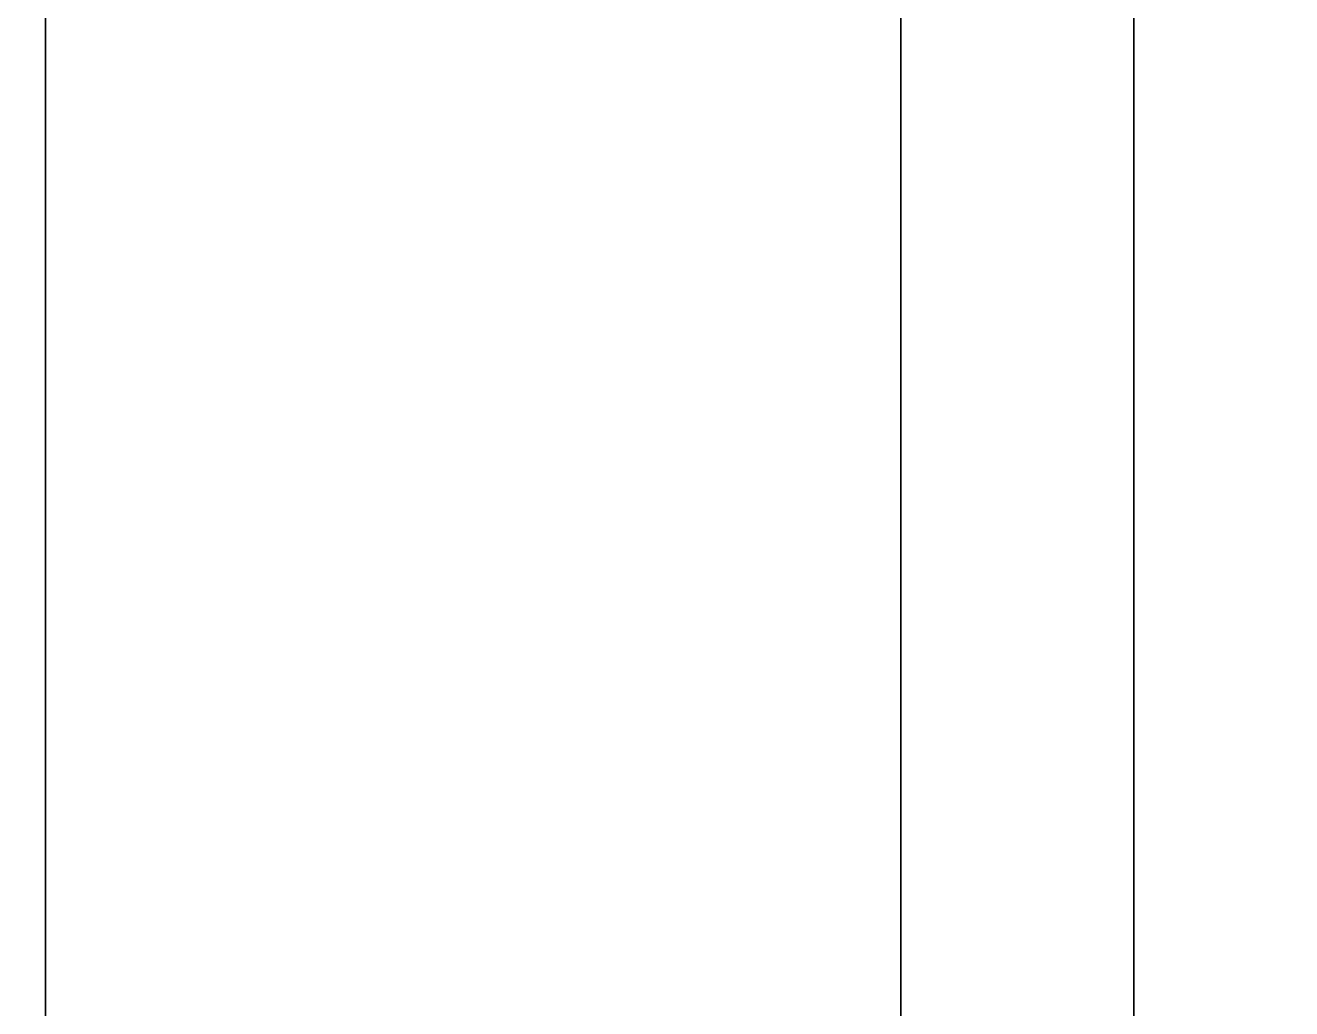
# Model space of a CAD drawing. Extents: x 0 to 4956, y -4930 to 0.
# Drawn here: x 1406.5 to 1504.2, y -270.7 to -194.8 of the extents above; entities that cross this region are included whole.
import ezdxf

# ---------------------------------------------------------------- set-up
doc = ezdxf.new("R2010")
doc.units = 0
for name, color, linetype in [('LAYER0', 7, 'CONTINUOUS'), ('LAYER704', 7, 'CONTINUOUS'), ('LAYER755', 7, 'CONTINUOUS'), ('LAYER756', 7, 'CONTINUOUS'), ('LAYER801', 7, 'CONTINUOUS'), ('LAYER815', 7, 'CONTINUOUS'), ('LAYER87', 9, 'CONTINUOUS')]:
    doc.layers.add(name, color=color, linetype=linetype)

msp = doc.modelspace()

# ---------------------------------------------------------------- linework, layer by layer
at = {"layer": 'LAYER0', "invisible_edges": 1}
for points in [[(4956, 0), (0, -4930), (0, 0), (4956, 0)], [(4956, -4930, 5), (0, 0, 5), (0, -4930, 5), (4956, -4930, 5)], [(0, 0, 5), (4956, -4930, 5), (4956, 0, 5), (0, 0, 5)], [(0, -4930), (4956, 0), (4956, -4930), (0, -4930)]]:
    msp.add_3dface(points, dxfattribs=at)
at = {"layer": 'LAYER704', "invisible_edges": 1}
for points in [[(1474, -474, 5), (1492, -133, 5), (1492, -474, 5), (1474, -474, 5)], [(1492, -133, 5), (1474, -474, 5), (1474, -133, 5), (1492, -133, 5)], [(1474, -133, 85), (1492, -474, 85), (1492, -133, 85), (1474, -133, 85)], [(1492, -474, 85), (1474, -133, 85), (1474, -474, 85), (1492, -474, 85)], [(1474, -474, 5), (1474, -133, 85), (1474, -133, 5), (1474, -474, 5)], [(1474, -133, 85), (1474, -474, 5), (1474, -474, 85), (1474, -133, 85)], [(1492, -474, 85), (1492, -133, 5), (1492, -133, 85), (1492, -474, 85)], [(1492, -133, 5), (1492, -474, 85), (1492, -474, 5), (1492, -133, 5)]]:
    msp.add_3dface(points, dxfattribs=at)
at = {"layer": 'LAYER755', "invisible_edges": 1}
for points in [[(1390, -120, 104), (1408, -510, 104), (1390, -510, 104), (1390, -120, 104)], [(1408, -510, 104), (1390, -120, 104), (1408, -120, 104), (1408, -510, 104)], [(1408, -120, 760), (1390, -510, 760), (1408, -510, 760), (1408, -120, 760)], [(1390, -510, 760), (1408, -120, 760), (1390, -120, 760), (1390, -510, 760)], [(1408, -120, 760), (1408, -510, 104), (1408, -120, 104), (1408, -120, 760)], [(1408, -510, 104), (1408, -120, 760), (1408, -510, 760), (1408, -510, 104)]]:
    msp.add_3dface(points, dxfattribs=at)
at = {"layer": 'LAYER756', "invisible_edges": 1}
for points in [[(2250, -120, 86), (726, -510, 86), (726, -120, 86), (2250, -120, 86)], [(726, -510, 86), (2250, -120, 86), (2250, -510, 86), (726, -510, 86)], [(2250, -510, 104), (726, -120, 104), (726, -510, 104), (2250, -510, 104)], [(726, -120, 104), (2250, -510, 104), (2250, -120, 104), (726, -120, 104)]]:
    msp.add_3dface(points, dxfattribs=at)
at = {"layer": 'LAYER801', "invisible_edges": 1}
for points in [[(1408, -144.6001, 540), (2250, -490, 540), (2250, -144.6001, 540), (1408, -144.6001, 540)], [(2250, -490, 540), (1408, -144.6001, 540), (1408, -490, 540), (2250, -490, 540)], [(1408, -144.6001, 540), (1408, -490, 522), (1408, -490, 540), (1408, -144.6001, 540)], [(1408, -490, 522), (1408, -144.6001, 540), (1408, -144.6001, 522), (1408, -490, 522)], [(1408, -490, 522), (2250, -144.6001, 522), (2250, -490, 522), (1408, -490, 522)], [(2250, -144.6001, 522), (1408, -490, 522), (1408, -144.6001, 522), (2250, -144.6001, 522)]]:
    msp.add_3dface(points, dxfattribs=at)
at = {"layer": 'LAYER815', "invisible_edges": 1}
for points in [[(1408, -144.6001, 322), (2250, -490, 322), (2250, -144.6001, 322), (1408, -144.6001, 322)], [(2250, -490, 322), (1408, -144.6001, 322), (1408, -490, 322), (2250, -490, 322)], [(1408, -144.6001, 322), (1408, -490, 304), (1408, -490, 322), (1408, -144.6001, 322)], [(1408, -490, 304), (1408, -144.6001, 322), (1408, -144.6001, 304), (1408, -490, 304)], [(1408, -490, 304), (2250, -144.6001, 304), (2250, -490, 304), (1408, -490, 304)], [(2250, -144.6001, 304), (1408, -490, 304), (1408, -144.6001, 304), (2250, -144.6001, 304)]]:
    msp.add_3dface(points, dxfattribs=at)
at = {"layer": 'LAYER87', "invisible_edges": 1}
for points in [[(2350, -100, 760), (690, -532, 760), (690, -100, 760), (2350, -100, 760)], [(690, -532, 760), (2350, -100, 760), (2350, -532, 760), (690, -532, 760)], [(2350, -532, 778), (690, -100, 778), (690, -532, 778), (2350, -532, 778)], [(690, -100, 778), (2350, -532, 778), (2350, -100, 778), (690, -100, 778)]]:
    msp.add_3dface(points, dxfattribs=at)

doc.saveas('drawing.dxf')
